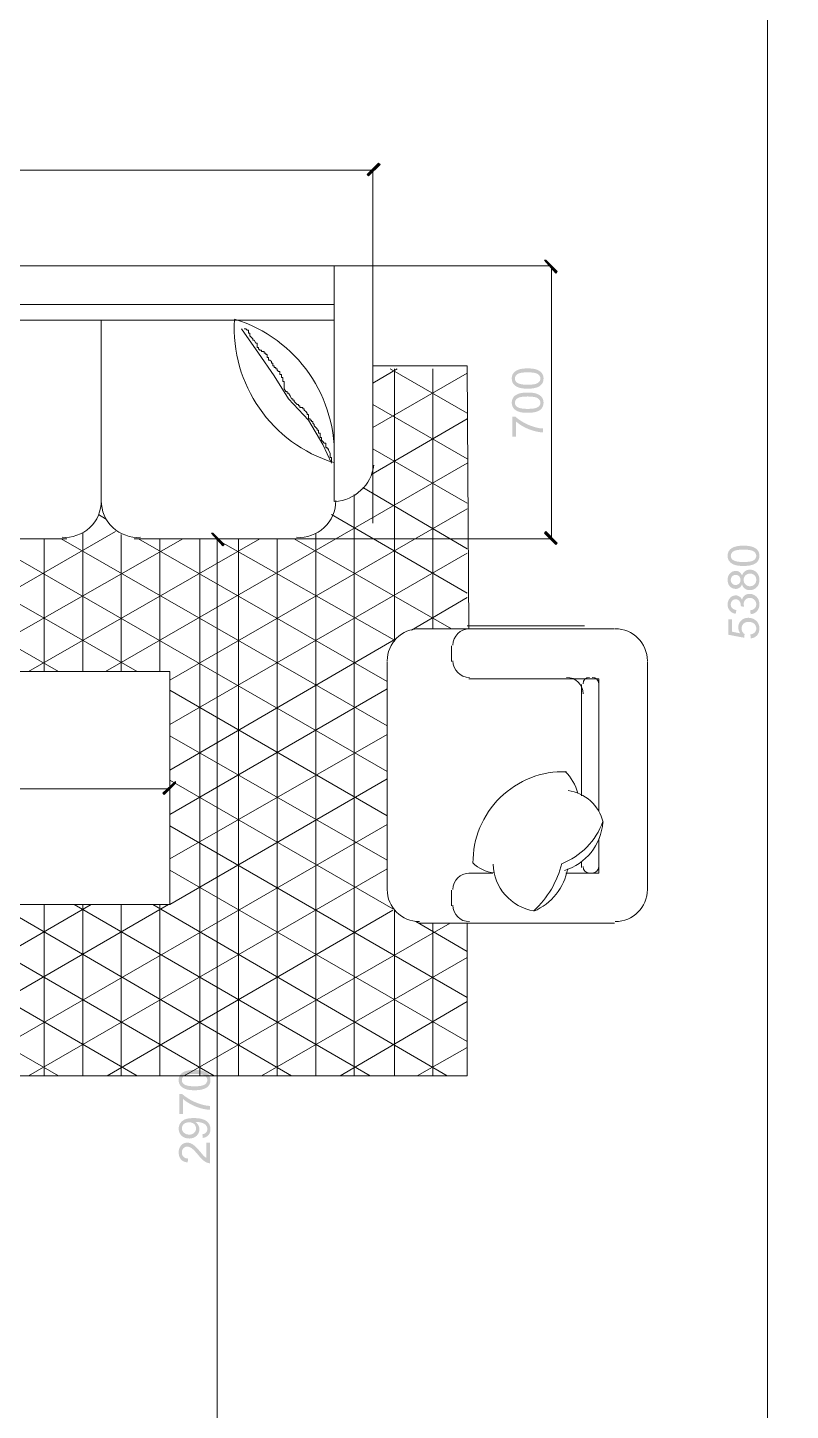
# Model space of a CAD drawing. Header units: inches. Extents: x 23 to 314, y 14 to 225.
# Drawn here: x 108.53 to 135.72, y 62.92 to 112.26 of the extents above; entities that cross this region are included whole.
import ezdxf

# ---------------------------------------------------------------- set-up
doc = ezdxf.new("R2010")
doc.units = ezdxf.units.IN
doc.layers.add('DIM', color=7, linetype='Continuous')
doc.layers.add('KAHUYQNER', color=7, linetype='Continuous')

msp = doc.modelspace()

# ---------------------------------------------------------------- hatches: boundary and pattern name
at = {"layer": 'DIM', "true_color": 0x6ec1dd, "transparency": 33554687}
for points in [[(121.039, 107.424), (121.09, 107.373), (120.682, 106.966), (120.631, 107.017)], [(126.951, 103.959), (127.002, 103.959), (127.41, 103.551), (127.359, 103.5)], [(127.41, 93.867), (127.359, 93.816), (126.951, 94.224), (127.002, 94.275)], [(115.075, 94.224), (115.126, 94.224), (115.534, 93.816), (115.483, 93.765)], [(113.801, 85.355), (113.801, 85.304), (113.393, 84.896), (113.342, 84.947)]]:
    msp.add_hatch(color=133, dxfattribs=at).paths.add_polyline_path(points, flags=0)
h = msp.add_hatch(color=133, dxfattribs=at)
edge = h.paths.add_edge_path(flags=0)
edge.add_spline(control_points=[(126.353, 99.375), (126.288, 99.375), (126.229, 99.378), (126.176, 99.385), (126.123, 99.392), (126.076, 99.402), (126.037, 99.415), (125.957, 99.443), (125.895, 99.483), (125.852, 99.536), (125.808, 99.589), (125.786, 99.656), (125.786, 99.737), (125.786, 99.796), (125.798, 99.848), (125.822, 99.893), (125.846, 99.938), (125.88, 99.975), (125.925, 100.004), (125.97, 100.033), (126.025, 100.056), (126.09, 100.073), (126.155, 100.09), (126.243, 100.099), (126.353, 100.099), (126.485, 100.099), (126.59, 100.085), (126.668, 100.059), (126.747, 100.032), (126.809, 99.992), (126.853, 99.939), (126.897, 99.885), (126.919, 99.818), (126.919, 99.737), (126.919, 99.63), (126.881, 99.546), (126.804, 99.485), (126.711, 99.412), (126.561, 99.375), (126.353, 99.375)], knot_values=[0, 0, 0, 0, 1, 1, 1, 2, 2, 2, 3, 3, 3, 4, 4, 4, 5, 5, 5, 6, 6, 6, 7, 7, 7, 8, 8, 8, 9, 9, 9, 10, 10, 10, 11, 11, 11, 12, 12, 12, 13, 13, 13, 13], degree=3, periodic=1)
edge = h.paths.add_edge_path(flags=0)
edge.add_spline(control_points=[(126.353, 99.515), (126.534, 99.515), (126.655, 99.536), (126.716, 99.579), (126.777, 99.621), (126.807, 99.674), (126.807, 99.737), (126.807, 99.798), (126.777, 99.851), (126.716, 99.894), (126.655, 99.937), (126.534, 99.959), (126.353, 99.959), (126.17, 99.959), (126.049, 99.937), (125.989, 99.895), (125.929, 99.852), (125.899, 99.799), (125.899, 99.735), (125.899, 99.673), (125.925, 99.623), (125.978, 99.586), (126.046, 99.539), (126.171, 99.515), (126.353, 99.515)], knot_values=[0, 0, 0, 0, 1, 1, 1, 2, 2, 2, 3, 3, 3, 4, 4, 4, 5, 5, 5, 6, 6, 6, 7, 7, 7, 8, 8, 8, 8], degree=3, periodic=1)
h = msp.add_hatch(color=133, dxfattribs=at)
edge = h.paths.add_edge_path(flags=0)
edge.add_spline(control_points=[(126.353, 98.514), (126.288, 98.514), (126.229, 98.517), (126.176, 98.523), (126.123, 98.53), (126.076, 98.54), (126.037, 98.554), (125.957, 98.581), (125.895, 98.621), (125.852, 98.674), (125.808, 98.728), (125.786, 98.795), (125.786, 98.875), (125.786, 98.934), (125.798, 98.986), (125.822, 99.031), (125.846, 99.077), (125.88, 99.114), (125.925, 99.143), (125.97, 99.172), (126.025, 99.195), (126.09, 99.212), (126.155, 99.228), (126.243, 99.237), (126.353, 99.237), (126.485, 99.237), (126.59, 99.224), (126.668, 99.197), (126.747, 99.171), (126.809, 99.131), (126.853, 99.077), (126.897, 99.023), (126.919, 98.956), (126.919, 98.875), (126.919, 98.768), (126.881, 98.684), (126.804, 98.623), (126.711, 98.55), (126.561, 98.514), (126.353, 98.514)], knot_values=[0, 0, 0, 0, 1, 1, 1, 2, 2, 2, 3, 3, 3, 4, 4, 4, 5, 5, 5, 6, 6, 6, 7, 7, 7, 8, 8, 8, 9, 9, 9, 10, 10, 10, 11, 11, 11, 12, 12, 12, 13, 13, 13, 13], degree=3, periodic=1)
edge = h.paths.add_edge_path(flags=0)
edge.add_spline(control_points=[(126.353, 98.654), (126.534, 98.654), (126.655, 98.675), (126.716, 98.717), (126.777, 98.759), (126.807, 98.812), (126.807, 98.875), (126.807, 98.937), (126.777, 98.989), (126.716, 99.032), (126.655, 99.075), (126.534, 99.097), (126.353, 99.097), (126.17, 99.097), (126.049, 99.076), (125.989, 99.033), (125.929, 98.99), (125.899, 98.937), (125.899, 98.874), (125.899, 98.812), (125.925, 98.762), (125.978, 98.724), (126.046, 98.677), (126.171, 98.654), (126.353, 98.654)], knot_values=[0, 0, 0, 0, 1, 1, 1, 2, 2, 2, 3, 3, 3, 4, 4, 4, 5, 5, 5, 6, 6, 6, 7, 7, 7, 8, 8, 8, 8], degree=3, periodic=1)
h = msp.add_hatch(color=133, dxfattribs=at)
edge = h.paths.add_edge_path(flags=0)
edge.add_spline(control_points=[(125.936, 97.661), (125.936, 97.661), (125.805, 97.661), (125.805, 97.661), (125.805, 97.661), (125.805, 98.379), (125.805, 98.379), (125.805, 98.379), (125.911, 98.379), (125.911, 98.379), (125.985, 98.31), (126.084, 98.24), (126.211, 98.169), (126.333, 98.101), (126.461, 98.047), (126.595, 98.008), (126.65, 97.992), (126.698, 97.98), (126.74, 97.972), (126.796, 97.961), (126.849, 97.956), (126.9, 97.956), (126.9, 97.956), (126.9, 97.816), (126.9, 97.816), (126.817, 97.816), (126.711, 97.833), (126.584, 97.867), (126.461, 97.9), (126.341, 97.947), (126.226, 98.008), (126.111, 98.07), (126.014, 98.135), (125.936, 98.204), (125.936, 98.204), (125.936, 97.661), (125.936, 97.661)], knot_values=[0, 0, 0, 0, 1, 1, 1, 2, 2, 2, 3, 3, 3, 4, 4, 4, 5, 5, 5, 6, 6, 6, 7, 7, 7, 8, 8, 8, 9, 9, 9, 10, 10, 10, 11, 11, 11, 12, 12, 12, 12], degree=3, periodic=1)
h = msp.add_hatch(color=133, dxfattribs=at)
edge = h.paths.add_edge_path(flags=0)
edge.add_spline(control_points=[(134.049, 93.05), (133.984, 93.05), (133.925, 93.054), (133.872, 93.06), (133.819, 93.067), (133.773, 93.077), (133.733, 93.09), (133.653, 93.118), (133.591, 93.158), (133.548, 93.211), (133.504, 93.264), (133.482, 93.331), (133.482, 93.412), (133.482, 93.471), (133.494, 93.523), (133.518, 93.568), (133.542, 93.613), (133.577, 93.651), (133.622, 93.68), (133.666, 93.709), (133.721, 93.732), (133.787, 93.748), (133.852, 93.765), (133.939, 93.774), (134.049, 93.774), (134.181, 93.774), (134.286, 93.761), (134.365, 93.734), (134.443, 93.708), (134.505, 93.667), (134.549, 93.614), (134.593, 93.56), (134.615, 93.493), (134.615, 93.412), (134.615, 93.305), (134.577, 93.221), (134.5, 93.16), (134.407, 93.087), (134.257, 93.05), (134.049, 93.05)], knot_values=[0, 0, 0, 0, 1, 1, 1, 2, 2, 2, 3, 3, 3, 4, 4, 4, 5, 5, 5, 6, 6, 6, 7, 7, 7, 8, 8, 8, 9, 9, 9, 10, 10, 10, 11, 11, 11, 12, 12, 12, 13, 13, 13, 13], degree=3, periodic=1)
edge = h.paths.add_edge_path(flags=0)
edge.add_spline(control_points=[(134.049, 93.19), (134.23, 93.19), (134.351, 93.212), (134.412, 93.254), (134.473, 93.296), (134.503, 93.349), (134.503, 93.412), (134.503, 93.474), (134.473, 93.526), (134.412, 93.569), (134.351, 93.612), (134.23, 93.634), (134.049, 93.634), (133.866, 93.634), (133.745, 93.612), (133.685, 93.57), (133.625, 93.527), (133.595, 93.474), (133.595, 93.411), (133.595, 93.348), (133.622, 93.299), (133.675, 93.261), (133.742, 93.214), (133.867, 93.19), (134.049, 93.19)], knot_values=[0, 0, 0, 0, 1, 1, 1, 2, 2, 2, 3, 3, 3, 4, 4, 4, 5, 5, 5, 6, 6, 6, 7, 7, 7, 8, 8, 8, 8], degree=3, periodic=1)
h = msp.add_hatch(color=133, dxfattribs=at)
edge = h.paths.add_edge_path(flags=0)
edge.add_spline(control_points=[(133.995, 92.398), (133.974, 92.343), (133.945, 92.301), (133.907, 92.273), (133.868, 92.246), (133.822, 92.232), (133.768, 92.232), (133.689, 92.232), (133.621, 92.261), (133.566, 92.319), (133.51, 92.377), (133.482, 92.454), (133.482, 92.55), (133.482, 92.648), (133.51, 92.726), (133.567, 92.785), (133.623, 92.843), (133.691, 92.873), (133.772, 92.873), (133.823, 92.873), (133.868, 92.859), (133.906, 92.833), (133.944, 92.806), (133.973, 92.765), (133.995, 92.709), (134.016, 92.777), (134.052, 92.829), (134.102, 92.865), (134.151, 92.9), (134.211, 92.918), (134.279, 92.918), (134.373, 92.918), (134.453, 92.885), (134.518, 92.817), (134.583, 92.75), (134.615, 92.662), (134.615, 92.553), (134.615, 92.444), (134.583, 92.356), (134.518, 92.288), (134.452, 92.221), (134.372, 92.187), (134.275, 92.187), (134.204, 92.187), (134.144, 92.205), (134.095, 92.242), (134.046, 92.278), (134.013, 92.33), (133.995, 92.398)], knot_values=[0, 0, 0, 0, 1, 1, 1, 2, 2, 2, 3, 3, 3, 4, 4, 4, 5, 5, 5, 6, 6, 6, 7, 7, 7, 8, 8, 8, 9, 9, 9, 10, 10, 10, 11, 11, 11, 12, 12, 12, 13, 13, 13, 14, 14, 14, 15, 15, 15, 16, 16, 16, 16], degree=3, periodic=1)
edge = h.paths.add_edge_path(flags=0)
edge.add_spline(control_points=[(134.276, 92.327), (134.314, 92.327), (134.351, 92.336), (134.388, 92.354), (134.425, 92.373), (134.453, 92.4), (134.473, 92.436), (134.493, 92.473), (134.503, 92.512), (134.503, 92.554), (134.503, 92.62), (134.482, 92.674), (134.44, 92.716), (134.398, 92.758), (134.345, 92.779), (134.281, 92.779), (134.216, 92.779), (134.162, 92.757), (134.119, 92.713), (134.075, 92.669), (134.054, 92.615), (134.054, 92.55), (134.054, 92.487), (134.075, 92.434), (134.118, 92.391), (134.16, 92.348), (134.213, 92.327), (134.276, 92.327)], knot_values=[0, 0, 0, 0, 1, 1, 1, 2, 2, 2, 3, 3, 3, 4, 4, 4, 5, 5, 5, 6, 6, 6, 7, 7, 7, 8, 8, 8, 9, 9, 9, 9], degree=3, periodic=1)
edge = h.paths.add_edge_path(flags=0)
edge.add_spline(control_points=[(133.764, 92.371), (133.816, 92.371), (133.859, 92.388), (133.892, 92.421), (133.926, 92.455), (133.942, 92.499), (133.942, 92.553), (133.942, 92.606), (133.926, 92.649), (133.892, 92.682), (133.859, 92.716), (133.819, 92.733), (133.771, 92.733), (133.722, 92.733), (133.68, 92.715), (133.646, 92.681), (133.611, 92.646), (133.594, 92.603), (133.594, 92.552), (133.594, 92.5), (133.611, 92.457), (133.644, 92.423), (133.678, 92.388), (133.717, 92.371), (133.764, 92.371)], knot_values=[0, 0, 0, 0, 1, 1, 1, 2, 2, 2, 3, 3, 3, 4, 4, 4, 5, 5, 5, 6, 6, 6, 7, 7, 7, 8, 8, 8, 8], degree=3, periodic=1)
h = msp.add_hatch(color=133, dxfattribs=at)
edge = h.paths.add_edge_path(flags=0)
edge.add_spline(control_points=[(134.303, 91.328), (134.303, 91.328), (134.285, 91.464), (134.285, 91.464), (134.362, 91.479), (134.417, 91.506), (134.452, 91.544), (134.486, 91.582), (134.503, 91.628), (134.503, 91.681), (134.503, 91.745), (134.481, 91.799), (134.437, 91.843), (134.392, 91.887), (134.337, 91.91), (134.272, 91.91), (134.21, 91.91), (134.158, 91.889), (134.117, 91.848), (134.076, 91.807), (134.056, 91.756), (134.056, 91.692), (134.056, 91.665), (134.061, 91.633), (134.071, 91.596), (134.071, 91.596), (133.953, 91.611), (133.953, 91.611), (133.953, 91.611), (133.953, 91.633), (133.953, 91.633), (133.953, 91.691), (133.938, 91.743), (133.908, 91.79), (133.877, 91.836), (133.831, 91.86), (133.768, 91.86), (133.718, 91.86), (133.677, 91.843), (133.644, 91.809), (133.611, 91.775), (133.594, 91.732), (133.594, 91.678), (133.594, 91.626), (133.611, 91.582), (133.644, 91.546), (133.678, 91.511), (133.727, 91.488), (133.794, 91.478), (133.794, 91.478), (133.77, 91.341), (133.77, 91.341), (133.68, 91.358), (133.609, 91.396), (133.558, 91.455), (133.508, 91.515), (133.482, 91.588), (133.482, 91.675), (133.482, 91.736), (133.495, 91.791), (133.521, 91.842), (133.547, 91.893), (133.583, 91.932), (133.628, 91.959), (133.672, 91.986), (133.72, 92), (133.771, 92), (133.818, 92), (133.861, 91.987), (133.901, 91.961), (133.941, 91.935), (133.972, 91.897), (133.995, 91.847), (134.011, 91.912), (134.042, 91.963), (134.089, 91.999), (134.137, 92.036), (134.196, 92.054), (134.269, 92.054), (134.365, 92.054), (134.448, 92.019), (134.515, 91.948), (134.582, 91.877), (134.616, 91.788), (134.616, 91.68), (134.616, 91.583), (134.587, 91.502), (134.529, 91.438), (134.471, 91.374), (134.396, 91.337), (134.303, 91.328)], knot_values=[0, 0, 0, 0, 1, 1, 1, 2, 2, 2, 3, 3, 3, 4, 4, 4, 5, 5, 5, 6, 6, 6, 7, 7, 7, 8, 8, 8, 9, 9, 9, 10, 10, 10, 11, 11, 11, 12, 12, 12, 13, 13, 13, 14, 14, 14, 15, 15, 15, 16, 16, 16, 17, 17, 17, 18, 18, 18, 19, 19, 19, 20, 20, 20, 21, 21, 21, 22, 22, 22, 23, 23, 23, 24, 24, 24, 25, 25, 25, 26, 26, 26, 27, 27, 27, 28, 28, 28, 29, 29, 29, 30, 30, 30, 30], degree=3, periodic=1)
h = msp.add_hatch(color=133, dxfattribs=at)
edge = h.paths.add_edge_path(flags=0)
edge.add_spline(control_points=[(134.306, 90.465), (134.306, 90.465), (134.294, 90.608), (134.294, 90.608), (134.363, 90.619), (134.415, 90.643), (134.451, 90.682), (134.486, 90.721), (134.503, 90.767), (134.503, 90.822), (134.503, 90.887), (134.478, 90.942), (134.429, 90.988), (134.38, 91.033), (134.314, 91.056), (134.232, 91.056), (134.155, 91.056), (134.094, 91.034), (134.049, 90.991), (134.004, 90.947), (133.981, 90.89), (133.981, 90.819), (133.981, 90.776), (133.991, 90.736), (134.011, 90.702), (134.03, 90.667), (134.056, 90.639), (134.088, 90.617), (134.088, 90.617), (134.072, 90.489), (134.072, 90.489), (134.072, 90.489), (133.502, 90.597), (133.502, 90.597), (133.502, 90.597), (133.502, 91.149), (133.502, 91.149), (133.502, 91.149), (133.632, 91.149), (133.632, 91.149), (133.632, 91.149), (133.632, 90.706), (133.632, 90.706), (133.632, 90.706), (133.93, 90.646), (133.93, 90.646), (133.884, 90.713), (133.861, 90.783), (133.861, 90.855), (133.861, 90.952), (133.894, 91.034), (133.961, 91.101), (134.028, 91.167), (134.114, 91.201), (134.22, 91.201), (134.32, 91.201), (134.407, 91.172), (134.48, 91.113), (134.57, 91.041), (134.615, 90.944), (134.615, 90.822), (134.615, 90.721), (134.587, 90.638), (134.531, 90.575), (134.475, 90.511), (134.399, 90.474), (134.306, 90.465)], knot_values=[0, 0, 0, 0, 1, 1, 1, 2, 2, 2, 3, 3, 3, 4, 4, 4, 5, 5, 5, 6, 6, 6, 7, 7, 7, 8, 8, 8, 9, 9, 9, 10, 10, 10, 11, 11, 11, 12, 12, 12, 13, 13, 13, 14, 14, 14, 15, 15, 15, 16, 16, 16, 17, 17, 17, 18, 18, 18, 19, 19, 19, 20, 20, 20, 21, 21, 21, 22, 22, 22, 22], degree=3, periodic=1)
h = msp.add_hatch(color=133, dxfattribs=at)
edge = h.paths.add_edge_path(flags=0)
edge.add_spline(control_points=[(114.477, 74.345), (114.412, 74.345), (114.353, 74.348), (114.3, 74.355), (114.247, 74.361), (114.201, 74.371), (114.161, 74.385), (114.081, 74.412), (114.02, 74.453), (113.976, 74.506), (113.932, 74.559), (113.91, 74.626), (113.91, 74.707), (113.91, 74.766), (113.922, 74.818), (113.946, 74.863), (113.97, 74.908), (114.005, 74.945), (114.05, 74.974), (114.095, 75.003), (114.15, 75.026), (114.215, 75.043), (114.28, 75.06), (114.367, 75.068), (114.477, 75.068), (114.609, 75.068), (114.714, 75.055), (114.793, 75.029), (114.871, 75.002), (114.933, 74.962), (114.977, 74.908), (115.021, 74.855), (115.043, 74.787), (115.043, 74.707), (115.043, 74.6), (115.005, 74.516), (114.928, 74.455), (114.835, 74.382), (114.685, 74.345), (114.477, 74.345)], knot_values=[0, 0, 0, 0, 1, 1, 1, 2, 2, 2, 3, 3, 3, 4, 4, 4, 5, 5, 5, 6, 6, 6, 7, 7, 7, 8, 8, 8, 9, 9, 9, 10, 10, 10, 11, 11, 11, 12, 12, 12, 13, 13, 13, 13], degree=3, periodic=1)
edge = h.paths.add_edge_path(flags=0)
edge.add_spline(control_points=[(114.477, 74.485), (114.658, 74.485), (114.779, 74.506), (114.84, 74.548), (114.901, 74.591), (114.931, 74.644), (114.931, 74.707), (114.931, 74.768), (114.901, 74.821), (114.84, 74.864), (114.779, 74.907), (114.658, 74.928), (114.477, 74.928), (114.295, 74.928), (114.173, 74.907), (114.113, 74.864), (114.053, 74.822), (114.023, 74.769), (114.023, 74.705), (114.023, 74.643), (114.05, 74.593), (114.103, 74.555), (114.17, 74.508), (114.295, 74.485), (114.477, 74.485)], knot_values=[0, 0, 0, 0, 1, 1, 1, 2, 2, 2, 3, 3, 3, 4, 4, 4, 5, 5, 5, 6, 6, 6, 7, 7, 7, 8, 8, 8, 8], degree=3, periodic=1)
h = msp.add_hatch(color=133, dxfattribs=at)
edge = h.paths.add_edge_path(flags=0)
edge.add_spline(control_points=[(114.06, 73.492), (114.06, 73.492), (113.929, 73.492), (113.929, 73.492), (113.929, 73.492), (113.929, 74.21), (113.929, 74.21), (113.929, 74.21), (114.035, 74.21), (114.035, 74.21), (114.109, 74.141), (114.209, 74.071), (114.335, 74), (114.458, 73.932), (114.586, 73.879), (114.719, 73.84), (114.774, 73.824), (114.822, 73.811), (114.865, 73.803), (114.92, 73.793), (114.973, 73.787), (115.024, 73.787), (115.024, 73.787), (115.024, 73.647), (115.024, 73.647), (114.941, 73.647), (114.836, 73.665), (114.708, 73.699), (114.585, 73.731), (114.466, 73.778), (114.35, 73.84), (114.235, 73.901), (114.138, 73.967), (114.06, 74.036), (114.06, 74.036), (114.06, 73.492), (114.06, 73.492)], knot_values=[0, 0, 0, 0, 1, 1, 1, 2, 2, 2, 3, 3, 3, 4, 4, 4, 5, 5, 5, 6, 6, 6, 7, 7, 7, 8, 8, 8, 9, 9, 9, 10, 10, 10, 11, 11, 11, 12, 12, 12, 12], degree=3, periodic=1)
h = msp.add_hatch(color=133, dxfattribs=at)
edge = h.paths.add_edge_path(flags=0)
edge.add_spline(control_points=[(114.768, 72.642), (114.768, 72.642), (114.756, 72.773), (114.756, 72.773), (114.817, 72.783), (114.861, 72.805), (114.889, 72.836), (114.917, 72.868), (114.931, 72.908), (114.931, 72.957), (114.931, 72.999), (114.922, 73.036), (114.903, 73.067), (114.883, 73.099), (114.858, 73.124), (114.826, 73.144), (114.795, 73.163), (114.752, 73.18), (114.697, 73.194), (114.642, 73.209), (114.586, 73.216), (114.529, 73.216), (114.529, 73.216), (114.502, 73.216), (114.502, 73.216), (114.545, 73.189), (114.58, 73.152), (114.607, 73.104), (114.635, 73.056), (114.648, 73.005), (114.648, 72.95), (114.648, 72.859), (114.615, 72.782), (114.548, 72.718), (114.482, 72.654), (114.394, 72.622), (114.285, 72.622), (114.173, 72.622), (114.083, 72.655), (114.014, 72.721), (113.945, 72.788), (113.91, 72.871), (113.91, 72.97), (113.91, 73.006), (113.915, 73.041), (113.925, 73.074), (113.934, 73.107), (113.949, 73.138), (113.969, 73.168), (114.008, 73.228), (114.063, 73.273), (114.135, 73.305), (114.207, 73.336), (114.311, 73.351), (114.447, 73.351), (114.589, 73.351), (114.701, 73.336), (114.785, 73.305), (114.869, 73.275), (114.933, 73.229), (114.977, 73.168), (115.021, 73.107), (115.043, 73.035), (115.043, 72.954), (115.043, 72.867), (115.019, 72.797), (114.971, 72.742), (114.923, 72.688), (114.856, 72.654), (114.768, 72.642)], knot_values=[0, 0, 0, 0, 1, 1, 1, 2, 2, 2, 3, 3, 3, 4, 4, 4, 5, 5, 5, 6, 6, 6, 7, 7, 7, 8, 8, 8, 9, 9, 9, 10, 10, 10, 11, 11, 11, 12, 12, 12, 13, 13, 13, 14, 14, 14, 15, 15, 15, 16, 16, 16, 17, 17, 17, 18, 18, 18, 19, 19, 19, 20, 20, 20, 21, 21, 21, 22, 22, 22, 23, 23, 23, 23], degree=3, periodic=1)
edge = h.paths.add_edge_path(flags=0)
edge.add_spline(control_points=[(114.278, 73.2), (114.2, 73.2), (114.137, 73.179), (114.092, 73.137), (114.046, 73.096), (114.023, 73.046), (114.023, 72.987), (114.023, 72.927), (114.048, 72.874), (114.097, 72.829), (114.147, 72.784), (114.211, 72.762), (114.29, 72.762), (114.36, 72.762), (114.417, 72.783), (114.461, 72.825), (114.506, 72.867), (114.528, 72.92), (114.528, 72.983), (114.528, 73.046), (114.506, 73.098), (114.462, 73.138), (114.418, 73.179), (114.357, 73.2), (114.278, 73.2)], knot_values=[0, 0, 0, 0, 1, 1, 1, 2, 2, 2, 3, 3, 3, 4, 4, 4, 5, 5, 5, 6, 6, 6, 7, 7, 7, 8, 8, 8, 8], degree=3, periodic=1)
h = msp.add_hatch(color=133, dxfattribs=at)
edge = h.paths.add_edge_path(flags=0)
edge.add_spline(control_points=[(114.893, 72.474), (114.893, 72.474), (115.024, 72.474), (115.024, 72.474), (115.024, 72.474), (115.024, 71.742), (115.024, 71.742), (115.005, 71.742), (114.989, 71.743), (114.976, 71.745), (114.962, 71.748), (114.947, 71.752), (114.93, 71.758), (114.879, 71.777), (114.83, 71.806), (114.781, 71.848), (114.732, 71.89), (114.676, 71.949), (114.614, 72.026), (114.516, 72.146), (114.438, 72.227), (114.38, 72.27), (114.322, 72.313), (114.267, 72.334), (114.215, 72.334), (114.161, 72.334), (114.116, 72.315), (114.079, 72.276), (114.042, 72.238), (114.023, 72.187), (114.023, 72.125), (114.023, 72.061), (114.043, 72.008), (114.083, 71.968), (114.122, 71.928), (114.177, 71.908), (114.246, 71.908), (114.246, 71.908), (114.231, 71.768), (114.231, 71.768), (114.126, 71.777), (114.047, 71.813), (113.992, 71.876), (113.938, 71.939), (113.91, 72.023), (113.91, 72.128), (113.91, 72.234), (113.94, 72.318), (113.999, 72.38), (114.058, 72.443), (114.131, 72.474), (114.218, 72.474), (114.262, 72.474), (114.305, 72.465), (114.347, 72.447), (114.39, 72.429), (114.436, 72.399), (114.484, 72.357), (114.532, 72.314), (114.598, 72.244), (114.68, 72.147), (114.749, 72.064), (114.795, 72.011), (114.819, 71.989), (114.843, 71.967), (114.868, 71.948), (114.893, 71.932), (114.893, 71.932), (114.893, 72.474), (114.893, 72.474)], knot_values=[0, 0, 0, 0, 1, 1, 1, 2, 2, 2, 3, 3, 3, 4, 4, 4, 5, 5, 5, 6, 6, 6, 7, 7, 7, 8, 8, 8, 9, 9, 9, 10, 10, 10, 11, 11, 11, 12, 12, 12, 13, 13, 13, 14, 14, 14, 15, 15, 15, 16, 16, 16, 17, 17, 17, 18, 18, 18, 19, 19, 19, 20, 20, 20, 21, 21, 21, 22, 22, 22, 23, 23, 23, 23], degree=3, periodic=1)

# ---------------------------------------------------------------- linework, layer by layer
at = {"layer": 'DIM', "color": 133, "linetype": 'Continuous', "lineweight": 5, "true_color": 0x6ec1dd}
for points in [[(135.718, 129.443), (134.902, 129.443), (134.902, 54.825)], [(120.835, 94.58), (120.835, 107.17), (83.424, 107.17)], [(121.039, 107.424), (120.631, 107.017), (120.682, 106.966)], [(121.039, 107.424), (121.09, 107.373), (120.682, 106.966)], [(120.682, 106.966), (121.039, 107.424)], [(116.706, 103.755), (127.206, 103.755), (127.206, 94.02)], [(126.951, 103.959), (127.359, 103.5), (127.41, 103.551)], [(126.951, 103.959), (127.002, 103.959), (127.41, 103.551)], [(127.41, 103.551), (126.951, 103.959)], [(127.41, 93.867), (127.002, 94.275), (126.951, 94.224)], [(115.075, 94.224), (115.483, 93.765), (115.534, 93.816)], [(115.075, 94.224), (115.126, 94.224), (115.534, 93.816)], [(115.534, 93.816), (115.075, 94.224)], [(116.706, 94.02), (115.279, 94.02)], [(116.706, 52.837), (115.279, 52.837), (115.279, 94.02)], [(116.706, 94.02), (127.206, 94.02)], [(127.41, 93.867), (127.359, 93.816), (126.951, 94.224)], [(126.951, 94.224), (127.41, 93.867)], [(113.801, 85.355), (113.342, 84.947), (113.393, 84.896)], [(113.801, 85.355), (113.801, 85.304), (113.393, 84.896)], [(113.393, 84.896), (113.801, 85.355)], [(113.597, 82.348), (113.597, 85.1), (99.734, 85.1)]]:
    msp.add_lwpolyline(points, dxfattribs=at)
at = {"layer": 'KAHUYQNER', "color": 8, "linetype": 'Continuous', "lineweight": 5, "true_color": 0x767676}
for points in [[(120.835, 103.755), (93.923, 103.755)], [(119.459, 103.755), (119.459, 95.345)], [(120.835, 103.755), (120.835, 96.619)], [(94.484, 102.379), (119.459, 102.379)], [(94.484, 101.818), (119.459, 101.818)], [(111.151, 101.818), (111.151, 95.294)], [(116.146, 101.512), (116.757, 100.646)], [(116.248, 101.512), (116.299, 101.512)], [(116.299, 101.512), (116.35, 101.461)], [(116.35, 101.461), (116.4, 101.461)], [(116.4, 101.461), (116.4, 101.41)], [(116.4, 101.41), (116.4, 101.359)], [(116.4, 101.359), (116.451, 101.359)], [(116.451, 101.359), (116.451, 101.308)], [(116.451, 101.308), (116.451, 101.257)], [(116.451, 101.257), (116.502, 101.206)], [(116.502, 101.206), (116.553, 101.155)], [(116.553, 101.155), (116.553, 101.104)], [(116.553, 101.104), (116.604, 101.104)], [(116.604, 101.104), (116.655, 101.002)], [(116.655, 101.002), (116.706, 101.002)], [(116.706, 101.002), (116.706, 100.9)], [(116.706, 100.9), (116.706, 100.849)], [(116.706, 100.849), (116.757, 100.849)], [(116.757, 100.849), (116.757, 100.799)], [(116.757, 100.799), (116.808, 100.748)], [(116.757, 100.646), (117.318, 99.83)], [(116.808, 100.748), (116.859, 100.748)], [(116.859, 100.748), (116.859, 100.697)], [(116.859, 100.697), (116.91, 100.697)], [(116.91, 100.697), (116.961, 100.697)], [(116.961, 100.697), (116.961, 100.646)], [(116.961, 100.646), (117.012, 100.646)], [(117.012, 100.646), (117.012, 100.595)], [(117.012, 100.595), (117.063, 100.595)], [(117.063, 100.595), (117.063, 100.493)], [(117.063, 100.493), (117.114, 100.493)], [(117.114, 100.493), (117.114, 100.391)], [(117.114, 100.391), (117.165, 100.391)], [(117.165, 100.391), (117.216, 100.34)], [(117.216, 100.34), (117.216, 100.289)], [(117.216, 100.289), (117.267, 100.289)], [(117.267, 100.289), (117.267, 100.187)], [(117.267, 100.187), (117.318, 100.187)], [(117.318, 100.187), (117.318, 100.136)], [(120.835, 100.187), (124.199, 100.187), (124.25, 90.809)], [(117.318, 100.136), (117.369, 100.136)], [(117.318, 99.83), (117.828, 99.015)], [(117.369, 100.136), (117.369, 100.085)], [(117.369, 100.085), (117.42, 100.085)], [(117.42, 100.085), (117.42, 100.034)], [(117.42, 100.034), (117.471, 99.983)], [(117.471, 99.983), (117.522, 99.983)], [(117.522, 99.983), (117.522, 99.881)], [(117.522, 99.881), (117.573, 99.881)], [(117.573, 99.881), (117.573, 99.779)], [(117.573, 99.779), (117.624, 99.779)], [(117.624, 99.779), (117.624, 99.677)], [(117.624, 99.677), (117.624, 99.626)], [(117.624, 99.626), (117.675, 99.626)], [(117.675, 99.626), (117.675, 99.524)], [(117.675, 99.524), (117.675, 99.422)], [(117.675, 99.422), (117.675, 99.371)], [(117.675, 99.371), (117.726, 99.269)], [(117.726, 99.269), (117.777, 99.269)], [(117.777, 99.269), (117.777, 99.218)], [(117.777, 99.218), (117.828, 99.218)], [(117.828, 99.218), (117.879, 99.117)], [(117.828, 99.015), (118.541, 98.25)], [(117.879, 99.117), (117.93, 99.015)], [(117.93, 99.015), (117.981, 99.015)], [(117.981, 99.015), (117.981, 98.964)], [(117.981, 98.964), (118.031, 98.964)], [(118.031, 98.964), (118.031, 98.913)], [(118.031, 98.913), (118.133, 98.811)], [(118.133, 98.811), (118.184, 98.811)], [(118.184, 98.811), (118.184, 98.76)], [(118.184, 98.76), (118.235, 98.76)], [(118.235, 98.76), (118.235, 98.709)], [(118.235, 98.709), (118.286, 98.709)], [(118.286, 98.709), (118.337, 98.709)], [(118.337, 98.709), (118.337, 98.658)], [(118.337, 98.658), (118.388, 98.658)], [(118.388, 98.658), (118.388, 98.607)], [(118.388, 98.607), (118.439, 98.556)], [(118.439, 98.556), (118.49, 98.505)], [(118.49, 98.505), (118.49, 98.454)], [(118.49, 98.454), (118.541, 98.454)], [(118.541, 98.454), (118.541, 98.301)], [(118.541, 98.301), (118.592, 98.301)], [(118.541, 98.25), (119.051, 97.384)], [(118.592, 98.301), (118.592, 98.25)], [(118.592, 98.25), (118.643, 98.25)], [(118.643, 98.25), (118.643, 98.199)], [(118.643, 98.199), (118.694, 98.199)], [(118.694, 98.199), (118.694, 98.148)], [(118.694, 98.148), (118.745, 98.097)], [(118.745, 98.097), (118.745, 98.046)], [(118.745, 98.046), (118.796, 97.995)], [(118.796, 97.995), (118.847, 97.944)], [(118.847, 97.944), (118.847, 97.893)], [(118.847, 97.893), (118.898, 97.893)], [(118.898, 97.893), (118.898, 97.842)], [(118.898, 97.842), (118.898, 97.791)], [(118.898, 97.791), (118.949, 97.791)], [(118.949, 97.791), (118.949, 97.74)], [(118.949, 97.74), (118.949, 97.638)], [(118.949, 97.638), (119, 97.638)], [(119, 97.638), (119, 97.537)], [(119, 97.537), (119.051, 97.486)], [(119.051, 97.486), (119.102, 97.435)], [(119.051, 97.384), (119.357, 96.721)], [(119.102, 97.435), (119.153, 97.435)], [(119.153, 97.435), (119.153, 97.282)], [(119.153, 97.282), (119.204, 97.282)], [(119.204, 97.282), (119.204, 97.231)], [(119.204, 97.231), (119.255, 97.231)], [(119.255, 97.231), (119.255, 97.18)], [(119.255, 97.18), (119.306, 97.078)], [(119.306, 97.078), (119.306, 97.027)], [(119.306, 97.027), (119.306, 96.925)], [(119.306, 96.925), (119.357, 96.925)], [(119.357, 96.925), (119.357, 96.823)], [(119.357, 96.823), (119.357, 96.772)], [(109.928, 94.02), (104.168, 94.02)], [(118.286, 94.02), (112.323, 94.02)], [(122.466, 90.809), (129.448, 90.809)], [(123.638, 89.636), (123.638, 90.197)], [(123.638, 89.636), (123.638, 90.197)], [(121.344, 81.481), (121.344, 89.636)], [(130.621, 89.636), (130.621, 81.481)], [(128.888, 84.285), (128.888, 89.025), (124.25, 89.025)], [(128.888, 84.285), (128.888, 89.025), (124.25, 89.025)], [(128.276, 88.821), (128.276, 84.845)], [(128.633, 89.025), (128.531, 89.025)], [(128.888, 84.285), (128.888, 88.821)], [(124.199, 80.309), (124.199, 74.856), (87.756, 74.856), (87.756, 82.96)], [(127.715, 82.093), (128.888, 82.093), (128.888, 83.316)], [(128.888, 82.297), (128.888, 83.316)], [(128.276, 82.501), (128.276, 82.297)], [(125.116, 82.093), (124.25, 82.093)], [(128.531, 82.093), (128.633, 82.093)], [(123.638, 81.481), (123.638, 80.921)], [(129.448, 80.309), (122.466, 80.309)]]:
    msp.add_lwpolyline(points, dxfattribs=at)
at = {"layer": 'KAHUYQNER', "color": 9, "linetype": 'Continuous', "lineweight": 5, "true_color": 0xc7c8ca}
for points in [[(121.701, 100.085), (120.835, 99.575)], [(124.199, 99.932), (120.835, 97.995)], [(124.199, 98.505), (121.446, 100.085)], [(121.599, 90.35), (121.599, 100.085)], [(122.975, 90.809), (122.975, 100.085)], [(124.199, 96.874), (120.835, 98.811)], [(124.199, 98.301), (120.784, 96.313)], [(124.199, 95.294), (120.835, 97.231)], [(124.199, 96.721), (111.304, 89.28)], [(124.199, 93.663), (120.478, 95.855)], [(120.172, 74.856), (120.172, 95.6)], [(111.304, 94.733), (111.049, 94.886)], [(124.199, 95.09), (113.597, 88.974)], [(124.199, 92.083), (119.357, 94.886)], [(111.66, 94.275), (102.996, 89.28)], [(109.622, 89.28), (101.365, 94.02)], [(112.425, 89.28), (104.168, 94.02)], [(114.056, 94.02), (105.748, 89.28)], [(121.344, 85.712), (106.92, 94.02)], [(116.808, 94.02), (108.551, 89.28)], [(109.112, 89.28), (109.112, 94.02)], [(121.344, 87.343), (109.724, 94.02)], [(110.488, 89.28), (110.488, 94.224)], [(111.864, 89.28), (111.864, 94.173)], [(121.344, 88.923), (112.476, 94.02)], [(113.24, 89.28), (113.24, 94.02)], [(114.668, 74.856), (114.668, 94.02)], [(121.599, 90.401), (115.228, 94.02)], [(116.044, 74.856), (116.044, 94.02)], [(117.42, 74.856), (117.42, 94.02)], [(123.638, 90.809), (118.031, 94.02)], [(118.796, 74.856), (118.796, 94.224)], [(124.199, 93.51), (113.597, 87.394)], [(124.199, 91.93), (122.211, 90.758)], [(121.65, 90.452), (113.597, 85.763)], [(121.344, 88.668), (113.597, 84.183)], [(121.344, 84.132), (113.597, 88.617)], [(121.344, 87.037), (113.597, 82.603)], [(121.344, 82.552), (113.597, 86.986)], [(121.344, 85.457), (113.597, 80.972)], [(121.548, 80.819), (113.597, 85.406)], [(109.622, 74.856), (92.649, 84.642)], [(121.344, 83.826), (105.799, 74.856)], [(124.199, 77.659), (113.597, 83.775)], [(121.344, 82.246), (108.551, 74.856)], [(124.199, 76.079), (113.597, 82.195)], [(110.794, 80.972), (100.244, 74.856)], [(112.425, 74.856), (101.875, 80.972)], [(113.546, 80.972), (102.996, 74.856)], [(115.177, 74.856), (104.627, 80.972)], [(117.93, 74.856), (107.43, 80.972)], [(109.112, 74.856), (109.112, 80.972)], [(120.733, 74.856), (110.182, 80.972)], [(110.488, 74.856), (110.488, 80.972)], [(111.864, 74.856), (111.864, 80.972)], [(123.485, 74.856), (112.986, 80.972)], [(113.24, 74.856), (113.24, 80.972)], [(121.548, 80.768), (111.355, 74.856)], [(121.599, 74.856), (121.599, 80.768)], [(123.587, 80.309), (114.107, 74.856)], [(124.199, 79.29), (122.364, 80.36)], [(122.975, 74.856), (122.975, 80.309)], [(124.199, 79.086), (116.859, 74.856)], [(124.199, 77.506), (119.662, 74.856)], [(124.199, 75.875), (122.415, 74.856)]]:
    msp.add_lwpolyline(points, dxfattribs=at)
at = {"layer": 'KAHUYQNER', "color": 252, "linetype": 'Continuous', "lineweight": 5, "true_color": 0x939598}
msp.add_lwpolyline([(128.378, 90.911), (124.199, 90.911)], dxfattribs=at)
at = {"layer": 'KAHUYQNER', "color": 8, "linetype": 'Continuous', "lineweight": 5, "true_color": 0x767676}
msp.add_lwpolyline([(113.597, 80.972), (113.597, 89.28), (99.734, 89.28), (99.734, 80.972), (113.597, 80.972)], close=True, dxfattribs=at)
for points in [[(115.9, 101.848), (115.757, 99.529), (117.223, 97.414), (119.446, 96.736)], [(119.449, 96.742), (119.593, 99.061), (118.126, 101.176), (115.904, 101.854)], [(119.479, 95.348), (120.194, 95.394), (120.777, 95.938), (120.872, 96.649)], [(122.491, 90.809), (121.858, 90.809), (121.344, 90.295), (121.344, 89.662)], [(124.275, 90.809), (123.951, 90.809), (123.689, 90.546), (123.689, 90.223)], [(124.275, 90.809), (123.951, 90.809), (123.689, 90.546), (123.689, 90.223)], [(130.621, 89.662), (130.621, 90.295), (130.107, 90.809), (129.474, 90.809)], [(123.689, 89.662), (123.689, 89.338), (123.951, 89.076), (124.275, 89.076)], [(123.689, 89.662), (123.689, 89.338), (123.951, 89.076), (124.275, 89.076)], [(128.327, 88.49), (128.327, 88.813), (128.065, 89.076), (127.741, 89.076)], [(128.556, 89.076), (128.43, 89.076), (128.327, 88.973), (128.327, 88.846)], [(128.888, 88.846), (128.888, 88.973), (128.785, 89.076), (128.658, 89.076)], [(128.146, 84.949), (128.059, 85.238), (127.903, 85.501), (127.692, 85.716)], [(129.046, 83.912), (128.897, 84.508), (128.4, 84.952), (127.791, 85.035)], [(127.566, 82.426), (128.247, 82.695), (128.781, 83.242), (129.034, 83.929)], [(127.661, 82.182), (128.427, 82.42), (128.971, 83.1), (129.035, 83.9)], [(124.393, 82.456), (124.6, 82.257), (124.867, 82.132), (125.152, 82.101)], [(125.117, 82.412), (125.147, 81.576), (125.762, 80.877), (126.588, 80.741)], [(126.575, 80.75), (127.066, 81.204), (127.411, 81.791), (127.569, 82.44)], [(124.275, 82.093), (123.951, 82.093), (123.689, 81.831), (123.689, 81.507)], [(126.57, 80.733), (127.201, 81.004), (127.655, 81.572), (127.782, 82.247)], [(128.327, 82.322), (128.327, 82.196), (128.43, 82.093), (128.556, 82.093)], [(128.658, 82.093), (128.785, 82.093), (128.888, 82.196), (128.888, 82.322)], [(121.344, 81.507), (121.344, 80.874), (121.858, 80.36), (122.491, 80.36)], [(129.474, 80.36), (130.107, 80.36), (130.621, 80.874), (130.621, 81.507)], [(123.689, 80.946), (123.689, 80.623), (123.951, 80.36), (124.275, 80.36)]]:
    msp.add_open_spline(points, degree=3, dxfattribs=at)
for points in [[(109.751, 94.075), (110.114, 94.047), (110.472, 94.172), (110.738, 94.42), (111.004, 94.669), (111.154, 95.017), (111.151, 95.381)], [(111.151, 95.381), (111.148, 95.017), (111.298, 94.669), (111.564, 94.42), (111.83, 94.172), (112.188, 94.047), (112.55, 94.075)], [(118.11, 94.075), (118.473, 94.047), (118.831, 94.172), (119.097, 94.42), (119.363, 94.669), (119.512, 95.017), (119.51, 95.381)], [(127.736, 85.71), (126.855, 85.737), (126.002, 85.403), (125.373, 84.787), (124.744, 84.17), (124.394, 83.324), (124.403, 82.443)]]:
    msp.add_open_spline(points, degree=3, knots=[0, 0, 0, 0, 1, 1, 1, 2, 2, 2, 2], dxfattribs=at)

doc.saveas('drawing.dxf')
